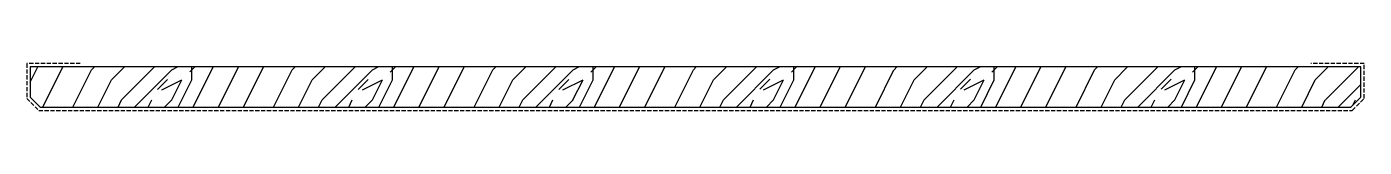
# Model space of a CAD drawing. Header units: millimetres. Extents: x 0 to 400, y -14 to 0.
import ezdxf

# ---------------------------------------------------------------- set-up
doc = ezdxf.new("R2010")
doc.units = ezdxf.units.MM
doc.linetypes.add('DASH', pattern=[0.35, 0.25, -0.1])
for name, color, linetype in [('I-DT-01', 161, 'Continuous'), ('I-DT-03', 8, 'Continuous'), ('I-EL_饰面剖切线', 3, 'Continuous')]:
    doc.layers.add(name, color=color, linetype=linetype)

msp = doc.modelspace()

# ---------------------------------------------------------------- hatches: boundary and pattern name
at = {"layer": 'I-DT-03'}
h = msp.add_hatch(dxfattribs=at)
h.set_pattern_fill('M木纹03', color=256, scale=30)
h.set_pattern_definition([(0, (-127234.674, 15814.08), (60, 60), [3, -57]), (90, (-127210.674, 15835.08), (-60, 60), [6, -54]), (45, (-127222.674, 15829.08), (7e-15, 59.999425), [4.242, -12.726, 4.242, -8.484, 29.7, -25.5]), (45, (-127237.674, 15811.08), (7e-15, 60), [4.2426, -8.4852, 4.2426, -67.86]), (45, (-127216.674, 15817.08), (7e-15, 60), [4.2426, -80.610214]), (45, (-127210.674, 15814.08), (7e-15, 60), [4.2426, -80.610214]), (45, (-127219.674, 15820.08), (7e-15, 60), [4.2426, -80.610214]), (45, (-127222.674, 15823.08), (7e-15, 60), [8.4852, -76.367614]), (45, (-127207.674, 15868.08), (7e-15, 60), [8.4852, -76.367614]), (45, (-127228.674, 15826.08), (7e-15, 60), [16.9704, -67.882414]), (45, (-127231.674, 15829.08), (7e-15, 60), [16.9704, -67.882414]), (45, (-127192.674, 15847.08), (7e-15, 60), [16.9704, -67.882414]), (45, (-127234.674, 15835.08), (7e-15, 60), [12.72792, -72.124894]), (45, (-127246.674, 15844.08), (7e-15, 60), [12.72792, -72.124894]), (45, (-127240.674, 15838.08), (7e-15, 60), [12.72792, -72.124894]), (45, (-127201.674, 15856.08), (7e-15, 60), [21.213204, -63.63961]), (45, (-127207.674, 15859.08), (7e-15, 60), [21.213204, -63.63961]), (45, (-127201.674, 15844.08), (7e-15, 60), [29.698485, -55.15433]), (26.565051, (-127228.674, 15820.08), (60, 2e-08), [6.708203, -127.455875]), (26.565051, (-127216.674, 15838.08), (60, 2e-08), [6.708203, -127.455875]), (26.565051, (-127219.674, 15832.08), (60, 2e-08), [6.708203, -127.455875]), (26.565051, (-127231.674, 15814.08), (60, 2e-08), [13.416408, -120.74767]), (26.565051, (-127219.674, 15841.08), (60, 2e-08), [20.124612, -114.039467]), (26.565051, (-127225.674, 15844.08), (60, 2e-08), [26.832816, -107.331263]), (26.565051, (-127231.674, 15847.08), (60, 2e-08), [26.832816, -107.331263]), (26.565051, (-127240.674, 15865.08), (60, 2e-08), [26.832816, -107.331263]), (26.565051, (-127240.674, 15859.08), (60, 2e-08), [33.54102, -100.62306]), (26.565051, (-127237.674, 15853.08), (60, 2e-08), [33.54102, -100.62306]), (63.43495, (-127216.674, 15829.08), (3e-09, 60), [6.708203, -127.455875]), (63.43495, (-127225.674, 15823.08), (3e-09, 60), [6.708203, -127.455875]), (63.43495, (-127234.674, 15814.08), (3e-09, 60), [13.416408, -120.74767]), (63.43495, (-127216.674, 15823.08), (3e-09, 60), [13.416408, -120.74767]), (63.43495, (-127240.674, 15811.08), (3e-09, 60), [20.124612, -114.039467]), (63.43495, (-127246.674, 15811.08), (3e-09, 60), [26.832816, -107.331263]), (63.43495, (-127192.674, 15814.08), (3e-09, 60), [26.832816, -107.331263]), (63.43495, (-127213.674, 15820.08), (3e-09, 60), [26.832816, -107.331263]), (63.43495, (-127201.674, 15814.08), (3e-09, 60), [33.54102, -100.62306]), (63.43495, (-127207.674, 15817.08), (3e-09, 60), [33.54102, -100.62306])])
h.paths.add_polyline_path([(399, -1), (1, -1), (1, -10), (4, -13), (396, -13), (399, -10)])

# ---------------------------------------------------------------- linework, layer by layer
at = {"layer": 'I-DT-01'}
msp.add_lwpolyline([(399, -1), (1, -1), (1, -10), (4, -13), (396, -13), (399, -10)], close=True, dxfattribs=at)
at = {"layer": 'I-EL_饰面剖切线', "linetype": 'DASH', "ltscale": 5}
msp.add_lwpolyline([(16, 0), (0, 0), (0, -10.41), (3.59, -14), (396.41, -14), (400, -10.41), (400, 0), (384, 0)], dxfattribs=at)

doc.saveas('drawing.dxf')
